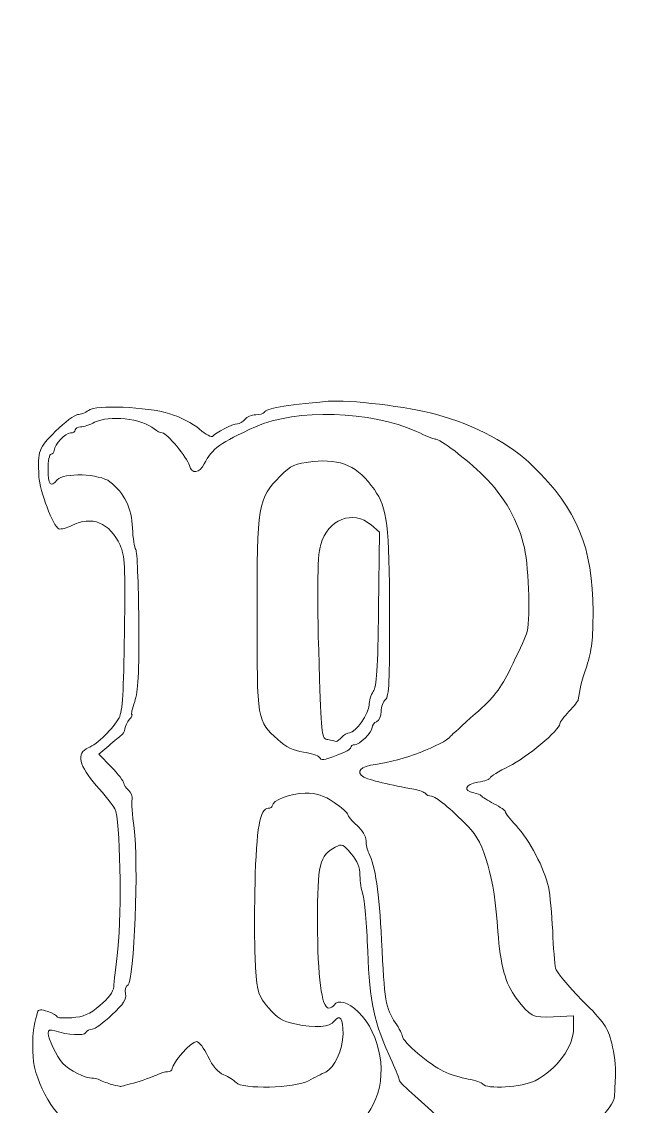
# Model space of a CAD drawing. Header units: centimetres. Extents: x -18.3 to 18.3, y -25.5 to 25.5.
# Drawn here: x 13.234 to 14.074, y -18.924 to -17.418 of the extents above; entities that cross this region are included whole.
import ezdxf

# ---------------------------------------------------------------- set-up
doc = ezdxf.new("R2010")
doc.units = ezdxf.units.CM
doc.header["$MEASUREMENT"] = 0
doc.layers.add('layer 1', color=7, linetype='Continuous')

msp = doc.modelspace()

# ---------------------------------------------------------------- linework, layer by layer
at = {"layer": 'layer 1', "lineweight": 9}
msp.add_open_spline([(10.72382, -16.12315), (10.72382, -16.12315), (10.72382, -22.78186), (10.72382, -22.78186), (10.72382, -22.78186), (10.72382, -22.78186), (13.27876, -22.78186), (13.27876, -22.78186), (13.27876, -22.78186), (13.28582, -23.10255), (13.54782, -23.35891), (13.86858, -23.35914), (13.86858, -23.35914), (14.18939, -23.3588), (14.45117, -23.10244), (14.45833, -22.78186), (14.45833, -22.78186), (14.45833, -22.78186), (17.04896, -22.78186), (17.04896, -22.78186), (17.04896, -22.78186), (17.04896, -22.78186), (17.04896, -16.12315), (17.04896, -16.12315), (17.04896, -16.12315), (17.04896, -16.12315), (10.72382, -16.12315), (10.72382, -16.12315)], degree=3, knots=[0, 0, 0, 0, 0.125, 0.125, 0.125, 0.125, 0.25, 0.25, 0.25, 0.25, 0.375, 0.375, 0.375, 0.375, 0.5, 0.5, 0.5, 0.5, 0.625, 0.625, 0.625, 0.625, 0.75, 0.75, 0.75, 0.75, 1, 1, 1, 1], dxfattribs=at)
at = {"layer": 'layer 1', "color": 2, "lineweight": 9}
for points, knots in [([(13.90061, -18.98553), (13.87825, -18.98183), (13.82868, -18.95634), (13.8123, -18.94007), (13.8123, -18.94007), (13.80601, -18.93379), (13.79113, -18.92013), (13.77922, -18.90971), (13.77922, -18.90971), (13.76738, -18.8993), (13.75761, -18.88941), (13.75761, -18.88779), (13.75761, -18.88779), (13.75761, -18.88605), (13.75317, -18.87477), (13.74753, -18.8625), (13.74753, -18.8625), (13.72203, -18.80653), (13.71628, -18.78026), (13.71379, -18.70877), (13.71379, -18.70877), (13.71248, -18.67156), (13.70945, -18.6361), (13.70717, -18.63013), (13.70717, -18.63013), (13.7049, -18.62404), (13.70303, -18.61213), (13.70303, -18.60343), (13.70303, -18.60343), (13.70303, -18.59238), (13.69948, -18.58358), (13.6909, -18.57338), (13.6909, -18.57338), (13.67974, -18.55995), (13.67809, -18.55928), (13.66854, -18.56439), (13.66854, -18.56439), (13.64686, -18.576), (13.64413, -18.58727), (13.64413, -18.66854), (13.64413, -18.66854), (13.64413, -18.74435), (13.6498, -18.78776), (13.65955, -18.78776), (13.65955, -18.78776), (13.66238, -18.78776), (13.66585, -18.78593), (13.66724, -18.78365), (13.66724, -18.78365), (13.67235, -18.7754), (13.68679, -18.77952), (13.70076, -18.79317), (13.70076, -18.79317), (13.73222, -18.82367), (13.74189, -18.88291), (13.72181, -18.92076), (13.72181, -18.92076), (13.70207, -18.95787), (13.67832, -18.97112), (13.62397, -18.97523), (13.62397, -18.97523), (13.58111, -18.97848), (13.51557, -18.97131), (13.49552, -18.96123), (13.49552, -18.96123), (13.48489, -18.95592), (13.48175, -18.95592), (13.47025, -18.96134), (13.47025, -18.96134), (13.46308, -18.96481), (13.4517, -18.97023), (13.44497, -18.97328), (13.44497, -18.97328), (13.43684, -18.97706), (13.41848, -18.97881), (13.39029, -18.97836), (13.39029, -18.97836), (13.34666, -18.97772), (13.34192, -18.9763), (13.30492, -18.9532), (13.30492, -18.9532), (13.27517, -18.93465), (13.2486, -18.88452), (13.24904, -18.84786), (13.24904, -18.84786), (13.24915, -18.84136), (13.24904, -18.83333), (13.24893, -18.82986), (13.24893, -18.82986), (13.24871, -18.82367), (13.25241, -18.80348), (13.25554, -18.79317), (13.25554, -18.79317), (13.25674, -18.7894), (13.26032, -18.78918), (13.26987, -18.79254), (13.26987, -18.79254), (13.27693, -18.79504), (13.28268, -18.79828), (13.28268, -18.79981), (13.28268, -18.79981), (13.28268, -18.80132), (13.29189, -18.80187), (13.30317, -18.80109), (13.30317, -18.80109), (13.31945, -18.7999), (13.32747, -18.79643), (13.3421, -18.78429), (13.3421, -18.78429), (13.35372, -18.77452), (13.36077, -18.7651), (13.36133, -18.75835), (13.36133, -18.75835), (13.36175, -18.7526), (13.36424, -18.72897), (13.36686, -18.70586), (13.36686, -18.70586), (13.37282, -18.65312), (13.37033, -18.52479), (13.36294, -18.51112), (13.36294, -18.51112), (13.36013, -18.50581), (13.34841, -18.49116), (13.33703, -18.47858), (13.33703, -18.47858), (13.31325, -18.45222), (13.30914, -18.43322), (13.32583, -18.4265), (13.32583, -18.4265), (13.33844, -18.42141), (13.3611, -18.39928), (13.36868, -18.38462), (13.36868, -18.38462), (13.37346, -18.37551), (13.3751, -18.34915), (13.37618, -18.26703), (13.37618, -18.26703), (13.37749, -18.17255), (13.37671, -18.15952), (13.3701, -18.14489), (13.3701, -18.14489), (13.35588, -18.11373), (13.33061, -18.10353), (13.30317, -18.11776), (13.30317, -18.11776), (13.29611, -18.12134), (13.28798, -18.12339), (13.28506, -18.12231), (13.28506, -18.12231), (13.27735, -18.11928), (13.25837, -18.06968), (13.25752, -18.05005), (13.25752, -18.05005), (13.25577, -18.01338), (13.25674, -18.01058), (13.28062, -17.98692), (13.28062, -17.98692), (13.29331, -17.97434), (13.30709, -17.96392), (13.31109, -17.96381), (13.31109, -17.96381), (13.31511, -17.96381), (13.32183, -17.96109), (13.32605, -17.95795), (13.32605, -17.95795), (13.33669, -17.94992), (13.40656, -17.95276), (13.43912, -17.9625), (13.43912, -17.9625), (13.45289, -17.96664), (13.47122, -17.97617), (13.48022, -17.98389), (13.48022, -17.98389), (13.48911, -17.99147), (13.49758, -17.99591), (13.499, -17.99375), (13.499, -17.99375), (13.50202, -17.98867), (13.5261, -17.97662), (13.53293, -17.97662), (13.53293, -17.97662), (13.53577, -17.97662), (13.54043, -17.97378), (13.54335, -17.97031), (13.54335, -17.97031), (13.54618, -17.96684), (13.5529, -17.96403), (13.55835, -17.96403), (13.55835, -17.96403), (13.56364, -17.96403), (13.56906, -17.96228), (13.57037, -17.96023), (13.57037, -17.96023), (13.57362, -17.95492), (13.59542, -17.95123), (13.65891, -17.94526), (13.65891, -17.94526), (13.68634, -17.94265), (13.77149, -17.95284), (13.80807, -17.96317), (13.80807, -17.96317), (13.86481, -17.97911), (13.91124, -18.00394), (13.94313, -18.0353), (13.94313, -18.0353), (14.00475, -18.09595), (14.02633, -18.14803), (14.02644, -18.23721), (14.02644, -18.23721), (14.02655, -18.27506), (14.02462, -18.29144), (14.01767, -18.3128), (14.01767, -18.3128), (14.01006, -18.33635), (14.00789, -18.34504), (14.00606, -18.35968), (14.00606, -18.35968), (14.00573, -18.3612), (13.99998, -18.36846), (13.99303, -18.37584), (13.99303, -18.37584), (13.9861, -18.38331), (13.98045, -18.39092), (13.98045, -18.39287), (13.98045, -18.39287), (13.98045, -18.40145), (13.93391, -18.4405), (13.91005, -18.452), (13.91005, -18.452), (13.89561, -18.45893), (13.88378, -18.46611), (13.88378, -18.46805), (13.88378, -18.46805), (13.88378, -18.46991), (13.87609, -18.47271), (13.86665, -18.47424), (13.86665, -18.47424), (13.84895, -18.47705), (13.84548, -18.48585), (13.861, -18.48876), (13.861, -18.48876), (13.86545, -18.48965), (13.87, -18.4916), (13.8712, -18.49301), (13.8712, -18.49301), (13.87239, -18.49452), (13.88031, -18.49952), (13.889, -18.50407), (13.889, -18.50407), (13.89766, -18.50851), (13.90483, -18.51362), (13.90483, -18.51534), (13.90483, -18.51534), (13.90483, -18.51699), (13.91155, -18.52557), (13.91969, -18.53434), (13.91969, -18.53434), (13.93802, -18.55398), (13.95929, -18.59432), (13.9646, -18.6196), (13.9646, -18.6196), (13.96679, -18.63002), (13.96937, -18.65749), (13.97045, -18.68059), (13.97045, -18.68059), (13.97145, -18.7037), (13.97318, -18.72691), (13.97437, -18.73211), (13.97437, -18.73211), (13.97545, -18.73733), (13.99206, -18.75738), (14.01115, -18.7766), (14.01115, -18.7766), (14.04216, -18.80773), (14.04664, -18.81423), (14.05238, -18.83647), (14.05238, -18.83647), (14.05585, -18.85014), (14.05825, -18.86988), (14.05769, -18.88019), (14.05769, -18.88019), (14.05714, -18.8906), (14.05649, -18.90404), (14.05638, -18.90991), (14.05638, -18.90991), (14.05605, -18.92543), (14.012, -18.97034), (13.98837, -18.97945), (13.98837, -18.97945), (13.96743, -18.98748), (13.9286, -18.99019), (13.90061, -18.98553)], [0, 0, 0, 0, 0.0135135, 0.0135135, 0.0135135, 0.0135135, 0.027027, 0.027027, 0.027027, 0.027027, 0.0405405, 0.0405405, 0.0405405, 0.0405405, 0.0540541, 0.0540541, 0.0540541, 0.0540541, 0.0675676, 0.0675676, 0.0675676, 0.0675676, 0.0810811, 0.0810811, 0.0810811, 0.0810811, 0.0945946, 0.0945946, 0.0945946, 0.0945946, 0.1081081, 0.1081081, 0.1081081, 0.1081081, 0.1216216, 0.1216216, 0.1216216, 0.1216216, 0.1351351, 0.1351351, 0.1351351, 0.1351351, 0.1486486, 0.1486486, 0.1486486, 0.1486486, 0.1621622, 0.1621622, 0.1621622, 0.1621622, 0.1756757, 0.1756757, 0.1756757, 0.1756757, 0.1891892, 0.1891892, 0.1891892, 0.1891892, 0.2027027, 0.2027027, 0.2027027, 0.2027027, 0.2162162, 0.2162162, 0.2162162, 0.2162162, 0.2297297, 0.2297297, 0.2297297, 0.2297297, 0.2432432, 0.2432432, 0.2432432, 0.2432432, 0.2567568, 0.2567568, 0.2567568, 0.2567568, 0.2702703, 0.2702703, 0.2702703, 0.2702703, 0.2837838, 0.2837838, 0.2837838, 0.2837838, 0.2972973, 0.2972973, 0.2972973, 0.2972973, 0.3108108, 0.3108108, 0.3108108, 0.3108108, 0.3243243, 0.3243243, 0.3243243, 0.3243243, 0.3378378, 0.3378378, 0.3378378, 0.3378378, 0.3513514, 0.3513514, 0.3513514, 0.3513514, 0.3648649, 0.3648649, 0.3648649, 0.3648649, 0.3783784, 0.3783784, 0.3783784, 0.3783784, 0.3918919, 0.3918919, 0.3918919, 0.3918919, 0.4054054, 0.4054054, 0.4054054, 0.4054054, 0.4189189, 0.4189189, 0.4189189, 0.4189189, 0.4324324, 0.4324324, 0.4324324, 0.4324324, 0.4459459, 0.4459459, 0.4459459, 0.4459459, 0.4594595, 0.4594595, 0.4594595, 0.4594595, 0.472973, 0.472973, 0.472973, 0.472973, 0.4864865, 0.4864865, 0.4864865, 0.4864865, 0.5, 0.5, 0.5, 0.5, 0.5135135, 0.5135135, 0.5135135, 0.5135135, 0.527027, 0.527027, 0.527027, 0.527027, 0.5405405, 0.5405405, 0.5405405, 0.5405405, 0.5540541, 0.5540541, 0.5540541, 0.5540541, 0.5675676, 0.5675676, 0.5675676, 0.5675676, 0.5810811, 0.5810811, 0.5810811, 0.5810811, 0.5945946, 0.5945946, 0.5945946, 0.5945946, 0.6081081, 0.6081081, 0.6081081, 0.6081081, 0.6216216, 0.6216216, 0.6216216, 0.6216216, 0.6351351, 0.6351351, 0.6351351, 0.6351351, 0.6486486, 0.6486486, 0.6486486, 0.6486486, 0.6621622, 0.6621622, 0.6621622, 0.6621622, 0.6756757, 0.6756757, 0.6756757, 0.6756757, 0.6891892, 0.6891892, 0.6891892, 0.6891892, 0.7027027, 0.7027027, 0.7027027, 0.7027027, 0.7162162, 0.7162162, 0.7162162, 0.7162162, 0.7297297, 0.7297297, 0.7297297, 0.7297297, 0.7432432, 0.7432432, 0.7432432, 0.7432432, 0.7567568, 0.7567568, 0.7567568, 0.7567568, 0.7702703, 0.7702703, 0.7702703, 0.7702703, 0.7837838, 0.7837838, 0.7837838, 0.7837838, 0.7972973, 0.7972973, 0.7972973, 0.7972973, 0.8108108, 0.8108108, 0.8108108, 0.8108108, 0.8243243, 0.8243243, 0.8243243, 0.8243243, 0.8378378, 0.8378378, 0.8378378, 0.8378378, 0.8513514, 0.8513514, 0.8513514, 0.8513514, 0.8648649, 0.8648649, 0.8648649, 0.8648649, 0.8783784, 0.8783784, 0.8783784, 0.8783784, 0.8918919, 0.8918919, 0.8918919, 0.8918919, 0.9054054, 0.9054054, 0.9054054, 0.9054054, 0.9189189, 0.9189189, 0.9189189, 0.9189189, 0.9324324, 0.9324324, 0.9324324, 0.9324324, 0.9459459, 0.9459459, 0.9459459, 0.9459459, 0.9594595, 0.9594595, 0.9594595, 0.9594595, 0.972973, 0.972973, 0.972973, 0.972973, 1, 1, 1, 1]), ([(13.39332, -18.89049), (13.40527, -18.88679), (13.41837, -18.88213), (13.4224, -18.87997), (13.4224, -18.87997), (13.42643, -18.8778), (13.43259, -18.87608), (13.43606, -18.87608), (13.43606, -18.87608), (13.43953, -18.87608), (13.44248, -18.87399), (13.44248, -18.87161), (13.44248, -18.87161), (13.44248, -18.86403), (13.46936, -18.8342), (13.47611, -18.8342), (13.47611, -18.8342), (13.47958, -18.8342), (13.48672, -18.84342), (13.49205, -18.85469), (13.49205, -18.85469), (13.49866, -18.86858), (13.50583, -18.87694), (13.51396, -18.8803), (13.51396, -18.8803), (13.52068, -18.88313), (13.52838, -18.88799), (13.5311, -18.89127), (13.5311, -18.89127), (13.53901, -18.90068), (13.61278, -18.89885), (13.63155, -18.88866), (13.63155, -18.88866), (13.63969, -18.88432), (13.65044, -18.87877), (13.65544, -18.8765), (13.65544, -18.8765), (13.66769, -18.87085), (13.67907, -18.84592), (13.67951, -18.82345), (13.67951, -18.82345), (13.67993, -18.80239), (13.67518, -18.79523), (13.66757, -18.80564), (13.66757, -18.80564), (13.66118, -18.81434), (13.64155, -18.81586), (13.6127, -18.80979), (13.6127, -18.80979), (13.59587, -18.8062), (13.58847, -18.80176), (13.57623, -18.78743), (13.57623, -18.78743), (13.56159, -18.77052), (13.56071, -18.76757), (13.55812, -18.73147), (13.55812, -18.73147), (13.55659, -18.71041), (13.55626, -18.65823), (13.55735, -18.61549), (13.55735, -18.61549), (13.55931, -18.53759), (13.56418, -18.51037), (13.57578, -18.51037), (13.57578, -18.51037), (13.57873, -18.51037), (13.58123, -18.50896), (13.58123, -18.5071), (13.58123, -18.5071), (13.58123, -18.49929), (13.60683, -18.48943), (13.62677, -18.48943), (13.62677, -18.48943), (13.64349, -18.48943), (13.65208, -18.49212), (13.66716, -18.50223), (13.66716, -18.50223), (13.67765, -18.5094), (13.68623, -18.51699), (13.68623, -18.51904), (13.68623, -18.51904), (13.68623, -18.5212), (13.69198, -18.52792), (13.69892, -18.53412), (13.69892, -18.53412), (13.70609, -18.54064), (13.7115, -18.54964), (13.7115, -18.55528), (13.7115, -18.55528), (13.7115, -18.56069), (13.71315, -18.56842), (13.7152, -18.57242), (13.7152, -18.57242), (13.72431, -18.59041), (13.72973, -18.62699), (13.73289, -18.69328), (13.73289, -18.69328), (13.73689, -18.77712), (13.73875, -18.78851), (13.75197, -18.80795), (13.75197, -18.80795), (13.7575, -18.81598), (13.76197, -18.82453), (13.76197, -18.82703), (13.76197, -18.82703), (13.76197, -18.83409), (13.80035, -18.86697), (13.81871, -18.87552), (13.81871, -18.87552), (13.82793, -18.87985), (13.84353, -18.88474), (13.85331, -18.88638), (13.85331, -18.88638), (13.86318, -18.88799), (13.87217, -18.89116), (13.87347, -18.89321), (13.87347, -18.89321), (13.87814, -18.90068), (13.92891, -18.89755), (13.94596, -18.88866), (13.94596, -18.88866), (13.97698, -18.8725), (13.99942, -18.84156), (13.99942, -18.81509), (13.99942, -18.81509), (13.99942, -18.81509), (13.99942, -18.79828), (13.99942, -18.79828), (13.99942, -18.79828), (13.99942, -18.79828), (13.97176, -18.7997), (13.97176, -18.7997), (13.97176, -18.7997), (13.94193, -18.80132), (13.94011, -18.80034), (13.9198, -18.77376), (13.9198, -18.77376), (13.90483, -18.75424), (13.89766, -18.72777), (13.89452, -18.68134), (13.89452, -18.68134), (13.88934, -18.6053), (13.8762, -18.55886), (13.85331, -18.53564), (13.85331, -18.53564), (13.82879, -18.51057), (13.80807, -18.49354), (13.80232, -18.49354), (13.80232, -18.49354), (13.79885, -18.49354), (13.79505, -18.49193), (13.79374, -18.48985), (13.79374, -18.48985), (13.79243, -18.48779), (13.78527, -18.4851), (13.77769, -18.48379), (13.77769, -18.48379), (13.7485, -18.4788), (13.71337, -18.47033), (13.70837, -18.46707), (13.70837, -18.46707), (13.69654, -18.45949), (13.70337, -18.45233), (13.72517, -18.44938), (13.72517, -18.44938), (13.76089, -18.44472), (13.81859, -18.42281), (13.82921, -18.40989), (13.82921, -18.40989), (13.8304, -18.4085), (13.84559, -18.39473), (13.86306, -18.3792), (13.86306, -18.3792), (13.88941, -18.35576), (13.89777, -18.34513), (13.91199, -18.31616), (13.91199, -18.31616), (13.92144, -18.29697), (13.93141, -18.27539), (13.93413, -18.26822), (13.93413, -18.26822), (13.93955, -18.25359), (13.93782, -18.1798), (13.93119, -18.14888), (13.93119, -18.14888), (13.9236, -18.11287), (13.90322, -18.07673), (13.87489, -18.04908), (13.87489, -18.04908), (13.85026, -18.02477), (13.81446, -17.99767), (13.80719, -17.99767), (13.80719, -17.99767), (13.80557, -17.99767), (13.79385, -17.99289), (13.78127, -17.98714), (13.78127, -17.98714), (13.71845, -17.95839), (13.6143, -17.95534), (13.55812, -17.98062), (13.55812, -17.98062), (13.50874, -18.00286), (13.49758, -18.01089), (13.48694, -18.03205), (13.48694, -18.03205), (13.48044, -18.0453), (13.46936, -18.04657), (13.46622, -18.03454), (13.46622, -18.03454), (13.46331, -18.02327), (13.43509, -17.9892), (13.4287, -17.9892), (13.4287, -17.9892), (13.42621, -17.9892), (13.42121, -17.9867), (13.41762, -17.98367), (13.41762, -17.98367), (13.40027, -17.96901), (13.35472, -17.96403), (13.33475, -17.97445), (13.33475, -17.97445), (13.32811, -17.97792), (13.31945, -17.98073), (13.31534, -17.98073), (13.31534, -17.98073), (13.31131, -17.98073), (13.30795, -17.9827), (13.30795, -17.98497), (13.30795, -17.98497), (13.30795, -17.98736), (13.305, -17.9892), (13.30134, -17.9892), (13.30134, -17.9892), (13.29384, -17.9892), (13.27898, -18.00514), (13.27876, -18.01338), (13.27876, -18.01338), (13.27864, -18.01622), (13.2767, -18.01861), (13.27443, -18.01861), (13.27443, -18.01861), (13.27204, -18.01861), (13.27021, -18.02802), (13.27021, -18.03963), (13.27021, -18.03963), (13.27021, -18.06124), (13.27368, -18.06535), (13.28279, -18.05441), (13.28279, -18.05441), (13.29145, -18.04399), (13.34181, -18.04572), (13.35599, -18.05699), (13.35599, -18.05699), (13.37596, -18.07262), (13.38638, -18.09398), (13.38735, -18.12145), (13.38735, -18.12145), (13.38791, -18.13523), (13.38996, -18.14844), (13.39191, -18.15083), (13.39191, -18.15083), (13.39376, -18.15322), (13.3956, -18.19782), (13.39604, -18.24979), (13.39604, -18.24979), (13.39646, -18.32441), (13.39527, -18.34807), (13.3904, -18.36218), (13.3904, -18.36218), (13.38693, -18.37204), (13.38507, -18.38007), (13.38649, -18.38007), (13.38649, -18.38007), (13.3878, -18.38007), (13.38638, -18.38312), (13.38335, -18.38678), (13.38335, -18.38678), (13.38018, -18.39047), (13.37727, -18.39645), (13.37671, -18.40003), (13.37671, -18.40003), (13.37629, -18.40361), (13.37413, -18.40772), (13.37196, -18.40903), (13.37196, -18.40903), (13.36988, -18.41045), (13.36186, -18.41694), (13.35428, -18.42347), (13.35428, -18.42347), (13.35428, -18.42347), (13.34039, -18.43519), (13.34039, -18.43519), (13.34039, -18.43519), (13.34039, -18.43519), (13.35786, -18.45297), (13.35786, -18.45297), (13.35786, -18.45297), (13.36741, -18.46274), (13.37522, -18.47282), (13.37522, -18.47532), (13.37522, -18.47532), (13.37522, -18.47782), (13.37824, -18.48238), (13.38182, -18.4854), (13.38182, -18.4854), (13.38551, -18.48846), (13.38768, -18.49399), (13.38671, -18.49779), (13.38671, -18.49779), (13.38574, -18.50145), (13.38693, -18.51959), (13.38951, -18.53792), (13.38951, -18.53792), (13.39615, -18.58447), (13.38962, -18.75055), (13.38118, -18.75543), (13.38118, -18.75543), (13.37749, -18.75749), (13.37607, -18.76249), (13.37749, -18.76801), (13.37749, -18.76801), (13.37933, -18.77518), (13.3751, -18.78168), (13.35872, -18.79721), (13.35872, -18.79721), (13.34699, -18.80826), (13.33475, -18.81717), (13.33139, -18.81717), (13.33139, -18.81717), (13.32803, -18.81717), (13.324, -18.81922), (13.32247, -18.82184), (13.32247, -18.82184), (13.31967, -18.82639), (13.29764, -18.8252), (13.27962, -18.81934), (13.27962, -18.81934), (13.27268, -18.81706), (13.27021, -18.81793), (13.27021, -18.82237), (13.27021, -18.82237), (13.27021, -18.83028), (13.28201, -18.8548), (13.2907, -18.86477), (13.2907, -18.86477), (13.29787, -18.87314), (13.32445, -18.88638), (13.33083, -18.88485), (13.33083, -18.88485), (13.333, -18.88432), (13.33875, -18.88583), (13.34352, -18.8881), (13.34352, -18.8881), (13.34819, -18.89049), (13.35588, -18.89321), (13.36055, -18.8943), (13.36055, -18.8943), (13.36513, -18.89527), (13.36957, -18.89624), (13.37022, -18.89657), (13.37022, -18.89657), (13.37097, -18.89679), (13.38138, -18.89408), (13.39332, -18.89049)], [0, 0, 0, 0, 0.0108696, 0.0108696, 0.0108696, 0.0108696, 0.0217391, 0.0217391, 0.0217391, 0.0217391, 0.0326087, 0.0326087, 0.0326087, 0.0326087, 0.0434783, 0.0434783, 0.0434783, 0.0434783, 0.0543478, 0.0543478, 0.0543478, 0.0543478, 0.0652174, 0.0652174, 0.0652174, 0.0652174, 0.076087, 0.076087, 0.076087, 0.076087, 0.0869565, 0.0869565, 0.0869565, 0.0869565, 0.0978261, 0.0978261, 0.0978261, 0.0978261, 0.1086957, 0.1086957, 0.1086957, 0.1086957, 0.1195652, 0.1195652, 0.1195652, 0.1195652, 0.1304348, 0.1304348, 0.1304348, 0.1304348, 0.1413043, 0.1413043, 0.1413043, 0.1413043, 0.1521739, 0.1521739, 0.1521739, 0.1521739, 0.1630435, 0.1630435, 0.1630435, 0.1630435, 0.173913, 0.173913, 0.173913, 0.173913, 0.1847826, 0.1847826, 0.1847826, 0.1847826, 0.1956522, 0.1956522, 0.1956522, 0.1956522, 0.2065217, 0.2065217, 0.2065217, 0.2065217, 0.2173913, 0.2173913, 0.2173913, 0.2173913, 0.2282609, 0.2282609, 0.2282609, 0.2282609, 0.2391304, 0.2391304, 0.2391304, 0.2391304, 0.25, 0.25, 0.25, 0.25, 0.2608696, 0.2608696, 0.2608696, 0.2608696, 0.2717391, 0.2717391, 0.2717391, 0.2717391, 0.2826087, 0.2826087, 0.2826087, 0.2826087, 0.2934783, 0.2934783, 0.2934783, 0.2934783, 0.3043478, 0.3043478, 0.3043478, 0.3043478, 0.3152174, 0.3152174, 0.3152174, 0.3152174, 0.326087, 0.326087, 0.326087, 0.326087, 0.3369565, 0.3369565, 0.3369565, 0.3369565, 0.3478261, 0.3478261, 0.3478261, 0.3478261, 0.3586957, 0.3586957, 0.3586957, 0.3586957, 0.3695652, 0.3695652, 0.3695652, 0.3695652, 0.3804348, 0.3804348, 0.3804348, 0.3804348, 0.3913043, 0.3913043, 0.3913043, 0.3913043, 0.4021739, 0.4021739, 0.4021739, 0.4021739, 0.4130435, 0.4130435, 0.4130435, 0.4130435, 0.423913, 0.423913, 0.423913, 0.423913, 0.4347826, 0.4347826, 0.4347826, 0.4347826, 0.4456522, 0.4456522, 0.4456522, 0.4456522, 0.4565217, 0.4565217, 0.4565217, 0.4565217, 0.4673913, 0.4673913, 0.4673913, 0.4673913, 0.4782609, 0.4782609, 0.4782609, 0.4782609, 0.4891304, 0.4891304, 0.4891304, 0.4891304, 0.5, 0.5, 0.5, 0.5, 0.5108696, 0.5108696, 0.5108696, 0.5108696, 0.5217391, 0.5217391, 0.5217391, 0.5217391, 0.5326087, 0.5326087, 0.5326087, 0.5326087, 0.5434783, 0.5434783, 0.5434783, 0.5434783, 0.5543478, 0.5543478, 0.5543478, 0.5543478, 0.5652174, 0.5652174, 0.5652174, 0.5652174, 0.576087, 0.576087, 0.576087, 0.576087, 0.5869565, 0.5869565, 0.5869565, 0.5869565, 0.5978261, 0.5978261, 0.5978261, 0.5978261, 0.6086957, 0.6086957, 0.6086957, 0.6086957, 0.6195652, 0.6195652, 0.6195652, 0.6195652, 0.6304348, 0.6304348, 0.6304348, 0.6304348, 0.6413043, 0.6413043, 0.6413043, 0.6413043, 0.6521739, 0.6521739, 0.6521739, 0.6521739, 0.6630435, 0.6630435, 0.6630435, 0.6630435, 0.673913, 0.673913, 0.673913, 0.673913, 0.6847826, 0.6847826, 0.6847826, 0.6847826, 0.6956522, 0.6956522, 0.6956522, 0.6956522, 0.7065217, 0.7065217, 0.7065217, 0.7065217, 0.7173913, 0.7173913, 0.7173913, 0.7173913, 0.7282609, 0.7282609, 0.7282609, 0.7282609, 0.7391304, 0.7391304, 0.7391304, 0.7391304, 0.75, 0.75, 0.75, 0.75, 0.7608696, 0.7608696, 0.7608696, 0.7608696, 0.7717391, 0.7717391, 0.7717391, 0.7717391, 0.7826087, 0.7826087, 0.7826087, 0.7826087, 0.7934783, 0.7934783, 0.7934783, 0.7934783, 0.8043478, 0.8043478, 0.8043478, 0.8043478, 0.8152174, 0.8152174, 0.8152174, 0.8152174, 0.826087, 0.826087, 0.826087, 0.826087, 0.8369565, 0.8369565, 0.8369565, 0.8369565, 0.8478261, 0.8478261, 0.8478261, 0.8478261, 0.8586957, 0.8586957, 0.8586957, 0.8586957, 0.8695652, 0.8695652, 0.8695652, 0.8695652, 0.8804348, 0.8804348, 0.8804348, 0.8804348, 0.8913043, 0.8913043, 0.8913043, 0.8913043, 0.9021739, 0.9021739, 0.9021739, 0.9021739, 0.9130435, 0.9130435, 0.9130435, 0.9130435, 0.923913, 0.923913, 0.923913, 0.923913, 0.9347826, 0.9347826, 0.9347826, 0.9347826, 0.9456522, 0.9456522, 0.9456522, 0.9456522, 0.9565217, 0.9565217, 0.9565217, 0.9565217, 0.9673913, 0.9673913, 0.9673913, 0.9673913, 0.9782609, 0.9782609, 0.9782609, 0.9782609, 1, 1, 1, 1]), ([(13.64641, -18.43919), (13.64513, -18.43702), (13.63524, -18.43388), (13.6245, -18.43236), (13.6245, -18.43236), (13.61083, -18.4303), (13.60031, -18.42508), (13.58903, -18.41489), (13.58903, -18.41489), (13.55995, -18.38854), (13.56018, -18.38973), (13.56018, -18.24154), (13.56018, -18.24154), (13.56018, -18.0889), (13.56159, -18.08001), (13.59187, -18.04974), (13.59187, -18.04974), (13.60803, -18.03358), (13.61192, -18.03172), (13.63763, -18.02902), (13.63763, -18.02902), (13.67702, -18.02477), (13.70023, -18.0353), (13.72301, -18.06785), (13.72301, -18.06785), (13.74081, -18.09323), (13.74384, -18.11798), (13.74417, -18.24012), (13.74417, -18.24012), (13.74439, -18.33419), (13.74342, -18.35524), (13.73842, -18.35935), (13.73842, -18.35935), (13.73517, -18.36207), (13.73245, -18.36954), (13.73245, -18.37595), (13.73245, -18.37595), (13.73245, -18.38245), (13.72964, -18.38865), (13.72617, -18.39007), (13.72617, -18.39007), (13.7227, -18.39136), (13.71986, -18.39503), (13.71986, -18.3982), (13.71986, -18.3982), (13.71986, -18.40503), (13.7024, -18.42217), (13.69545, -18.42217), (13.69545, -18.42217), (13.69262, -18.42217), (13.69045, -18.42378), (13.69045, -18.42575), (13.69045, -18.42575), (13.69045, -18.42781), (13.68232, -18.43247), (13.67246, -18.43628), (13.67246, -18.43628), (13.65141, -18.4443), (13.64969, -18.44453), (13.64641, -18.43919)], [0, 0, 0, 0, 0.0625, 0.0625, 0.0625, 0.0625, 0.125, 0.125, 0.125, 0.125, 0.1875, 0.1875, 0.1875, 0.1875, 0.25, 0.25, 0.25, 0.25, 0.3125, 0.3125, 0.3125, 0.3125, 0.375, 0.375, 0.375, 0.375, 0.4375, 0.4375, 0.4375, 0.4375, 0.5, 0.5, 0.5, 0.5, 0.5625, 0.5625, 0.5625, 0.5625, 0.625, 0.625, 0.625, 0.625, 0.6875, 0.6875, 0.6875, 0.6875, 0.75, 0.75, 0.75, 0.75, 0.8125, 0.8125, 0.8125, 0.8125, 0.875, 0.875, 0.875, 0.875, 1, 1, 1, 1]), ([(13.67776, -18.41164), (13.68071, -18.40817), (13.6856, -18.40534), (13.68862, -18.40534), (13.68862, -18.40534), (13.69687, -18.40534), (13.71565, -18.37876), (13.71565, -18.36695), (13.71565, -18.36695), (13.71565, -18.36129), (13.71823, -18.35295), (13.7215, -18.34829), (13.7215, -18.34829), (13.72617, -18.34177), (13.72778, -18.31616), (13.72886, -18.23351), (13.72886, -18.23351), (13.72886, -18.23351), (13.73028, -18.12709), (13.73028, -18.12709), (13.73028, -18.12709), (13.73028, -18.12709), (13.71845, -18.117), (13.71845, -18.117), (13.71845, -18.117), (13.6934, -18.0954), (13.65824, -18.10907), (13.64849, -18.14422), (13.64849, -18.14422), (13.64349, -18.16191), (13.64305, -18.21582), (13.64697, -18.33094), (13.64697, -18.33094), (13.64957, -18.41012), (13.64999, -18.41336), (13.65846, -18.41501), (13.65846, -18.41501), (13.66335, -18.41597), (13.66843, -18.41706), (13.66996, -18.41739), (13.66996, -18.41739), (13.67138, -18.41772), (13.67496, -18.41512), (13.67776, -18.41164)], [0, 0, 0, 0, 0.0833333, 0.0833333, 0.0833333, 0.0833333, 0.1666667, 0.1666667, 0.1666667, 0.1666667, 0.25, 0.25, 0.25, 0.25, 0.3333333, 0.3333333, 0.3333333, 0.3333333, 0.4166667, 0.4166667, 0.4166667, 0.4166667, 0.5, 0.5, 0.5, 0.5, 0.5833333, 0.5833333, 0.5833333, 0.5833333, 0.6666667, 0.6666667, 0.6666667, 0.6666667, 0.75, 0.75, 0.75, 0.75, 0.8333333, 0.8333333, 0.8333333, 0.8333333, 1, 1, 1, 1])]:
    msp.add_open_spline(points, degree=3, knots=knots, dxfattribs=at)

doc.saveas('drawing.dxf')
